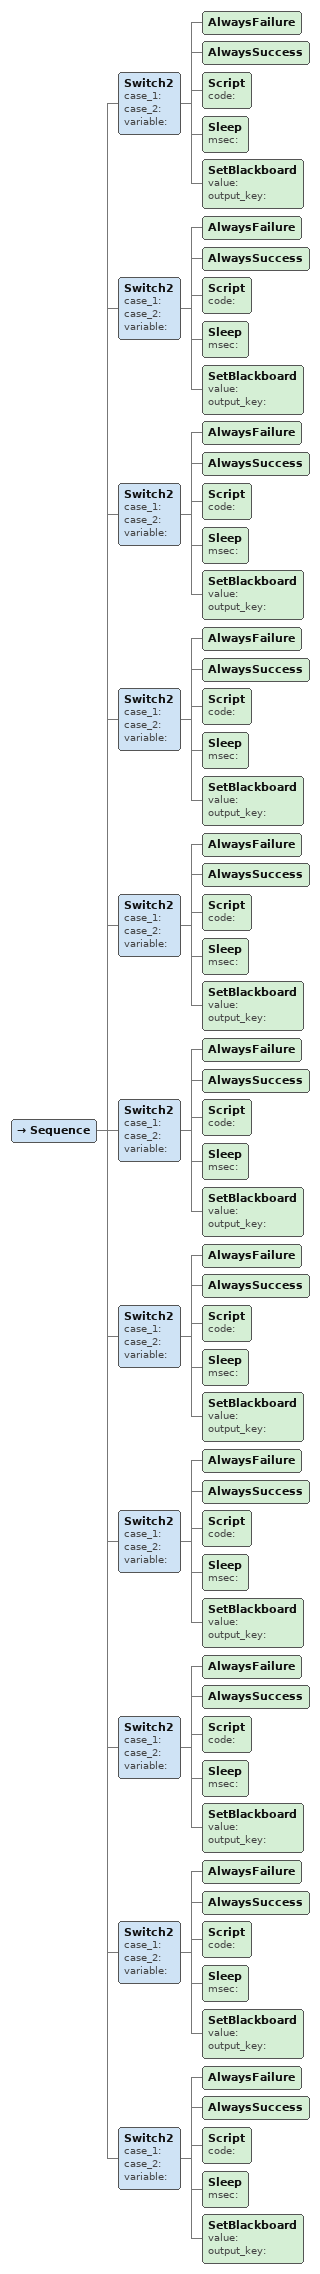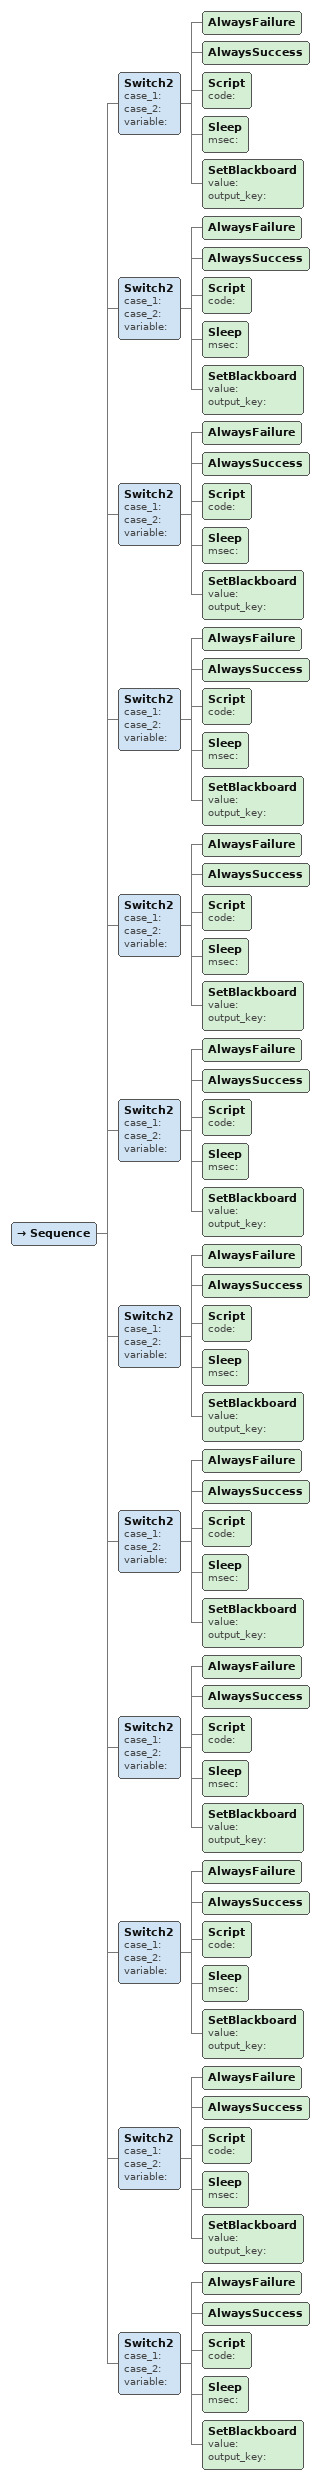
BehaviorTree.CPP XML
<Sequence>
  <Switch2 case_1="" case_2="" variable="">
    <AlwaysFailure/>
    <AlwaysSuccess/>
    <Script code=""/>
    <Sleep msec=""/>
    <SetBlackboard value="" output_key=""/>
  </Switch2>
  <Switch2 case_1="" case_2="" variable="">
    <AlwaysFailure/>
    <AlwaysSuccess/>
    <Script code=""/>
    <Sleep msec=""/>
    <SetBlackboard value="" output_key=""/>
  </Switch2>
  <Switch2 case_1="" case_2="" variable="">
    <AlwaysFailure/>
    <AlwaysSuccess/>
    <Script code=""/>
    <Sleep msec=""/>
    <SetBlackboard value="" output_key=""/>
  </Switch2>
  <Switch2 case_1="" case_2="" variable="">
    <AlwaysFailure/>
    <AlwaysSuccess/>
    <Script code=""/>
    <Sleep msec=""/>
    <SetBlackboard value="" output_key=""/>
  </Switch2>
  <Switch2 case_1="" case_2="" variable="">
    <AlwaysFailure/>
    <AlwaysSuccess/>
    <Script code=""/>
    <Sleep msec=""/>
    <SetBlackboard value="" output_key=""/>
  </Switch2>
  <Switch2 case_1="" case_2="" variable="">
    <AlwaysFailure/>
    <AlwaysSuccess/>
    <Script code=""/>
    <Sleep msec=""/>
    <SetBlackboard value="" output_key=""/>
  </Switch2>
  <Switch2 case_1="" case_2="" variable="">
    <AlwaysFailure/>
    <AlwaysSuccess/>
    <Script code=""/>
    <Sleep msec=""/>
    <SetBlackboard value="" output_key=""/>
  </Switch2>
  <Switch2 case_1="" case_2="" variable="">
    <AlwaysFailure/>
    <AlwaysSuccess/>
    <Script code=""/>
    <Sleep msec=""/>
    <SetBlackboard value="" output_key=""/>
  </Switch2>
  <Switch2 case_1="" case_2="" variable="">
    <AlwaysFailure/>
    <AlwaysSuccess/>
    <Script code=""/>
    <Sleep msec=""/>
    <SetBlackboard value="" output_key=""/>
  </Switch2>
  <Switch2 case_1="" case_2="" variable="">
    <AlwaysFailure/>
    <AlwaysSuccess/>
    <Script code=""/>
    <Sleep msec=""/>
    <SetBlackboard value="" output_key=""/>
  </Switch2>
  <Switch2 case_1="" case_2="" variable="">
    <AlwaysFailure/>
    <AlwaysSuccess/>
    <Script code=""/>
    <Sleep msec=""/>
    <SetBlackboard value="" output_key=""/>
  </Switch2>
</Sequence>

<Sequence>
  <Switch2 case_1="" case_2="" variable="">
    <AlwaysFailure/>
    <AlwaysSuccess/>
    <Script code=""/>
    <Sleep msec=""/>
    <SetBlackboard value="" output_key=""/>
  </Switch2>
  <Switch2 case_1="" case_2="" variable="">
    <AlwaysFailure/>
    <AlwaysSuccess/>
    <Script code=""/>
    <Sleep msec=""/>
    <SetBlackboard value="" output_key=""/>
  </Switch2>
  <Switch2 case_1="" case_2="" variable="">
    <AlwaysFailure/>
    <AlwaysSuccess/>
    <Script code=""/>
    <Sleep msec=""/>
    <SetBlackboard value="" output_key=""/>
  </Switch2>
  <Switch2 case_1="" case_2="" variable="">
    <AlwaysFailure/>
    <AlwaysSuccess/>
    <Script code=""/>
    <Sleep msec=""/>
    <SetBlackboard value="" output_key=""/>
  </Switch2>
  <Switch2 case_1="" case_2="" variable="">
    <AlwaysFailure/>
    <AlwaysSuccess/>
    <Script code=""/>
    <Sleep msec=""/>
    <SetBlackboard value="" output_key=""/>
  </Switch2>
  <Switch2 case_1="" case_2="" variable="">
    <AlwaysFailure/>
    <AlwaysSuccess/>
    <Script code=""/>
    <Sleep msec=""/>
    <SetBlackboard value="" output_key=""/>
  </Switch2>
  <Switch2 case_1="" case_2="" variable="">
    <AlwaysFailure/>
    <AlwaysSuccess/>
    <Script code=""/>
    <Sleep msec=""/>
    <SetBlackboard value="" output_key=""/>
  </Switch2>
  <Switch2 case_1="" case_2="" variable="">
    <AlwaysFailure/>
    <AlwaysSuccess/>
    <Script code=""/>
    <Sleep msec=""/>
    <SetBlackboard value="" output_key=""/>
  </Switch2>
  <Switch2 case_1="" case_2="" variable="">
    <AlwaysFailure/>
    <AlwaysSuccess/>
    <Script code=""/>
    <Sleep msec=""/>
    <SetBlackboard value="" output_key=""/>
  </Switch2>
  <Switch2 case_1="" case_2="" variable="">
    <AlwaysFailure/>
    <AlwaysSuccess/>
    <Script code=""/>
    <Sleep msec=""/>
    <SetBlackboard value="" output_key=""/>
  </Switch2>
  <Switch2 case_1="" case_2="" variable="">
    <AlwaysFailure/>
    <AlwaysSuccess/>
    <Script code=""/>
    <Sleep msec=""/>
    <SetBlackboard value="" output_key=""/>
  </Switch2>
  <Switch2 case_1="" case_2="" variable="">
    <AlwaysFailure/>
    <AlwaysSuccess/>
    <Script code=""/>
    <Sleep msec=""/>
    <SetBlackboard value="" output_key=""/>
  </Switch2>
</Sequence>
